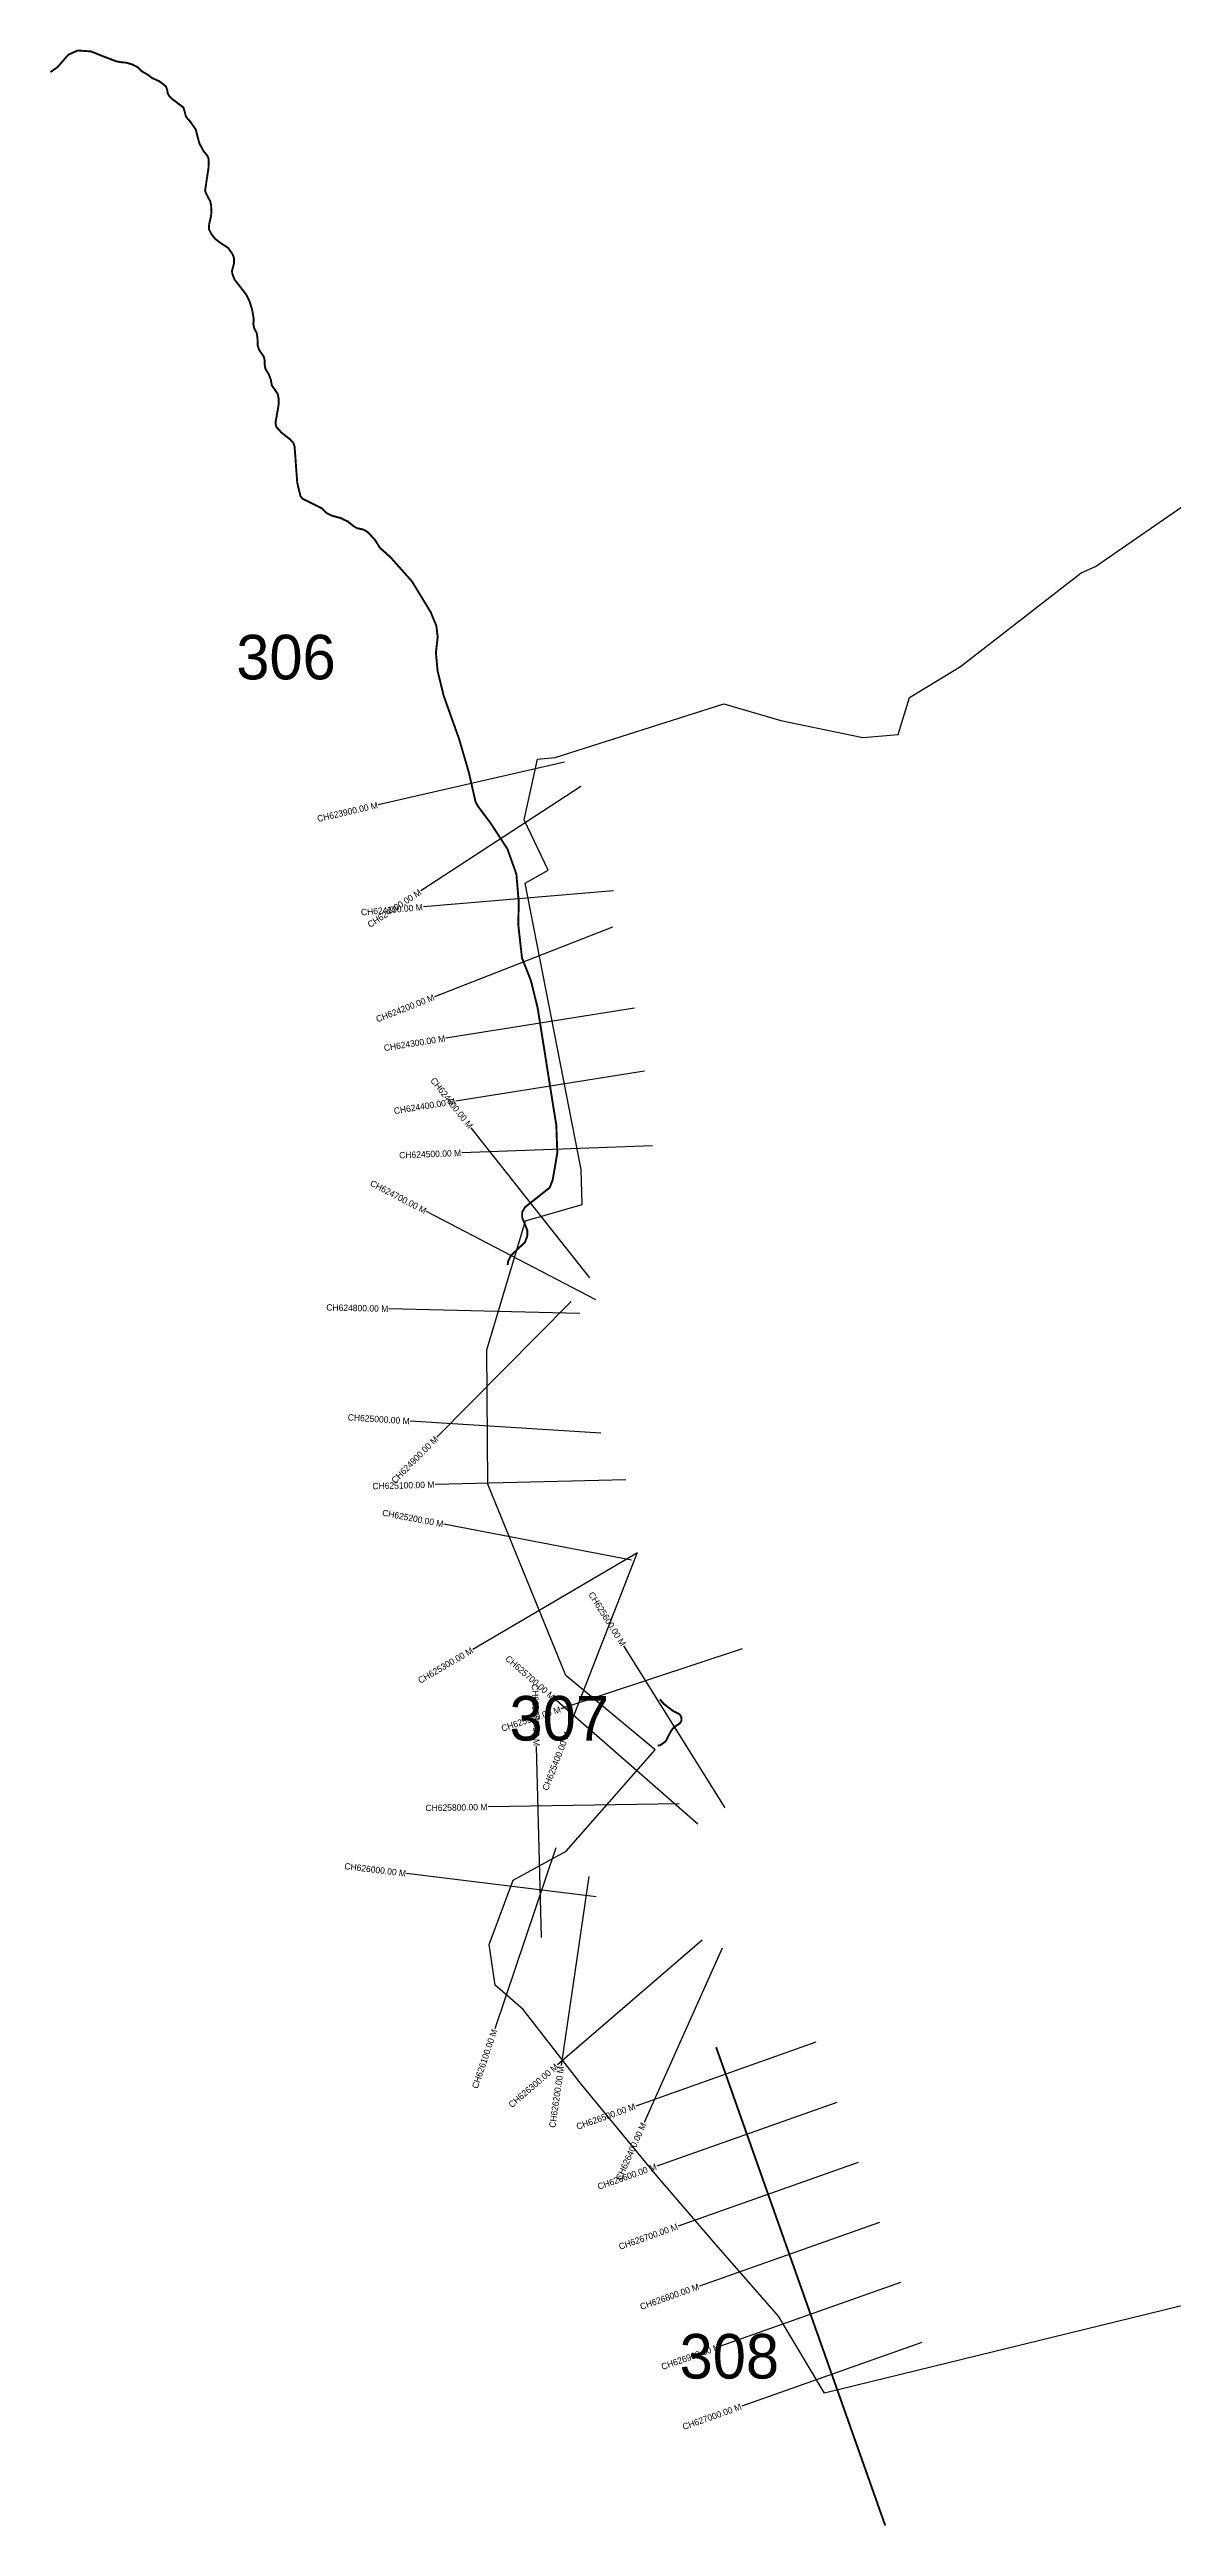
# Model space of a CAD drawing. Header units: metres. Extents: x 324766 to 329094, y 1812718 to 1816644.
# Drawn here: x 324766 to 326531, y 1812718 to 1816608 of the extents above; entities that cross this region are included whole.
import ezdxf
from ezdxf.enums import TextEntityAlignment as Align

# ---------------------------------------------------------------- set-up
doc = ezdxf.new("R2010")
doc.units = ezdxf.units.M
for name, color, linetype in [('CS', 134, 'Continuous'), ('CSMark', 6, 'Continuous'), ('NATURALLY PROTECTED', 3, 'Continuous')]:
    doc.layers.add(name, color=color, linetype=linetype)

msp = doc.modelspace()

# ---------------------------------------------------------------- linework, layer by layer
at = {"color": 6}
for points in [[(325532.2, 1815493.4), (325560, 1815496.1), (325824.7, 1815580.4), (325914.1, 1815554.2), (326042.9, 1815527.5), (326098.5, 1815532.3), (326116.3, 1815590.2), (326196.6, 1815639.2), (326385.9, 1815786.2), (326408.7, 1815796.1), (326679.6, 1815983.8)], [(326706.6, 1813104.4), (325983.1, 1812927.6), (325910.9, 1813048.4), (325809.2, 1813164.9), (325719.5, 1813269), (325601, 1813412.5), (325509.4, 1813530.2), (325465.4, 1813568.6), (325456, 1813632.3), (325493.8, 1813733), (325577, 1813778.6), (325716.8, 1813937.7), (325576.7, 1814054.6), (325454.2, 1814354.9), (325452.4, 1814566.2), (325513.4, 1814768.5), (325602.4, 1814794.3), (325600.8, 1814849.3), (325512.7, 1815298.9), (325548.7, 1815319.5), (325511, 1815398.3), (325532.2, 1815493.4)]]:
    msp.add_lwpolyline(points, dxfattribs=at)
at = {"layer": 'CS'}
for p, q in [((325574.3, 1815489.1), (325282, 1815422)), ((325600, 1815450.7), (325348.9, 1815286.6)), ((325651.7, 1815287.1), (325352.8, 1815261.5)), ((325650, 1815229.7), (325370.5, 1815120.6)), ((325684.3, 1815102.5), (325388, 1815055.3)), ((325700, 1815003.7), (325403.7, 1814956.6)), ((325614.3, 1814679.3), (325428.1, 1814914.6)), ((325712.9, 1814886.6), (325413.1, 1814875.3)), ((325623.5, 1814644.6), (325357.5, 1814783.3)), ((325585.2, 1814642.2), (325374.2, 1814428.9)), ((325598.6, 1814623.3), (325298.7, 1814630.4)), ((325631.7, 1814435), (325332.3, 1814454.1)), ((325671, 1814361.8), (325371.1, 1814354.4)), ((325679.8, 1814235.7), (325385.1, 1814292.1)), ((325689.2, 1814247.4), (325430.4, 1814095.6)), ((325688.2, 1814246.1), (325579.4, 1813966.5)), ((325853.6, 1814096.7), (325568.9, 1814002.1)), ((325826.7, 1813846.9), (325667.8, 1814101.3)), ((325783.9, 1813821.2), (325558, 1814018.7)), ((325538.6, 1813643), (325530.6, 1813942.9)), ((325754.4, 1813853.2), (325454.4, 1813848.2)), ((325561.1, 1813783.9), (325464.9, 1813499.8)), ((325624.2, 1813706.9), (325326.5, 1813743.6)), ((325612.6, 1813738.9), (325569.2, 1813442)), ((325790.6, 1813638.8), (325563.3, 1813443)), ((325822.3, 1813626.4), (325699.4, 1813352.7)), ((325969.1, 1813478.6), (325686.3, 1813378.6)), ((326002.4, 1813384.3), (325719.6, 1813284.3)), ((326035.8, 1813290), (325752.9, 1813190)), ((326069.1, 1813195.8), (325786.3, 1813095.8)), ((326102.4, 1813101.5), (325819.6, 1813001.5)), ((326135.8, 1813007.2), (325852.9, 1812907.2))]:
    msp.add_line(p, q, dxfattribs=at)
at = {"layer": 'NATURALLY PROTECTED', "const_width": 3, "flags": 128}
for points in [[(324767.1, 1816572.6), (324778.1, 1816580.3), (324795, 1816599.8), (324809.8, 1816606.5), (324830.7, 1816605), (324852.5, 1816596.3), (324870.4, 1816589.5), (324879, 1816587.9), (324886.1, 1816587.4), (324895.5, 1816584.6), (324903.9, 1816580.3), (324911.3, 1816573.3), (324919.9, 1816568.5), (324926.7, 1816563.2), (324937.9, 1816558.2), (324945.1, 1816552.9), (324948.5, 1816549.8), (324950.7, 1816543.6), (324951.1, 1816539.2), (324954, 1816534.4), (324958.8, 1816529.8), (324963.1, 1816526.8), (324967.8, 1816523), (324975.8, 1816517.2), (324978.5, 1816508.1), (324979.7, 1816503.1), (324982.8, 1816498.9), (324987, 1816494.4), (324990.3, 1816489.6), (324995.4, 1816482.1), (324997.7, 1816472.9), (325000.8, 1816460.9), (325007.6, 1816448.4), (325013.6, 1816441), (325015.2, 1816437.3), (325015.7, 1816431.7), (325015.2, 1816421.6), (325012.8, 1816405.6), (325009.9, 1816386.6), (325011.9, 1816381.1), (325018, 1816369.6), (325019.3, 1816363.6), (325019.9, 1816354.3), (325019.3, 1816346.7), (325016.4, 1816334.2), (325015.8, 1816326.2), (325019.6, 1816318.6), (325025.7, 1816310.7), (325034.9, 1816303.8), (325046.1, 1816296.5), (325053.1, 1816286.6), (325055.3, 1816280.4), (325055.2, 1816271.7), (325052.2, 1816260.5), (325052.6, 1816256.2), (325056, 1816247), (325067.5, 1816232.2), (325074.7, 1816222.9), (325079.8, 1816212.4), (325083.8, 1816199.6), (325085.8, 1816188.2), (325086.4, 1816184.5), (325085.7, 1816176.7), (325087.1, 1816170.1), (325090.9, 1816163), (325092, 1816156.9), (325092.4, 1816150), (325092.7, 1816142.6), (325094.8, 1816136.3), (325101.8, 1816126.2), (325103.5, 1816120.8), (325103.7, 1816112), (325104.7, 1816106.7), (325110, 1816097.8), (325113.1, 1816089.8), (325114.7, 1816080.7), (325117.9, 1816076.1), (325123.8, 1816067.5), (325125.4, 1816060.2), (325125.3, 1816049.2), (325121.8, 1816029.2), (325120.5, 1816021.9), (325121.8, 1816015.5), (325130.1, 1816006.2), (325143.6, 1815995.7), (325148.9, 1815989.6), (325150.5, 1815984.4), (325151.7, 1815968.7), (325153.3, 1815946.1), (325154.7, 1815927.6), (325157.5, 1815915.9), (325159.8, 1815906.4), (325163.3, 1815902.4), (325174.1, 1815897.1), (325185.5, 1815891.4), (325192.9, 1815887.8), (325200.3, 1815880.5), (325208.9, 1815876), (325222.5, 1815872.3), (325234.4, 1815866.7), (325243.8, 1815859), (325249.3, 1815856.2), (325258.7, 1815854.2), (325265.9, 1815849.8), (325277.3, 1815837.2), (325284.3, 1815825.8), (325295, 1815816.2), (325301.6, 1815810.2), (325317.1, 1815792.8), (325335, 1815772.6), (325351.1, 1815746.2), (325364.2, 1815724.6), (325373.2, 1815703.1), (325375.3, 1815685.3), (325372.5, 1815661), (325375.1, 1815632.5), (325384.5, 1815593.8), (325409, 1815525), (325424.1, 1815473.3), (325434.9, 1815426.1), (325439.3, 1815418.6), (325458.2, 1815393.4), (325484.8, 1815352.7), (325498.9, 1815313.1), (325502.7, 1815268.6), (325501.8, 1815234.6), (325507.7, 1815181.6), (325521.8, 1815145.6), (325532.4, 1815102.4), (325541.5, 1815045.2), (325555.8, 1814954.9), (325561.6, 1814919), (325563.2, 1814875.6), (325556.1, 1814833.6), (325551.3, 1814820.8), (325542.5, 1814813.9), (325532.3, 1814805.7), (325522.7, 1814798.2), (325512.6, 1814790.1), (325508, 1814782.1), (325508, 1814773.7), (325512.2, 1814763.2), (325516.2, 1814753.4), (325515.9, 1814744.6), (325512.6, 1814735.2), (325501.4, 1814724.6), (325490.7, 1814714.5), (325485.8, 1814705), (325485.2, 1814699.3)], [(325724.4, 1814017.3), (325730.4, 1814010.1), (325745.7, 1813998.5), (325755, 1813994), (325758.1, 1813989.3), (325758.3, 1813983.8), (325755.7, 1813979.4), (325746.9, 1813973.9), (325742.1, 1813968), (325737.5, 1813959.1), (325733.2, 1813951), (325724.7, 1813945.1), (325720.7, 1813944.5)], [(325812.7, 1813470.9), (326078.3, 1812719.8)]]:
    msp.add_lwpolyline(points, dxfattribs=at)

# ---------------------------------------------------------------- texts
at = {"char_height": 70, "attachment_point": 1}
for s, insert in [('306', (325058.9, 1815688.9)), ('307', (325488.1, 1814022.5)), ('\\pxt1;308', (325755.3, 1813020.6))]:
    msp.add_mtext_dynamic_manual_height_columns(s, width=95.172, gutter_width=1, heights=[0], dxfattribs=dict(at, insert=insert))
at = {"layer": 'CSMark'}
for s, rotation, p in [('CH623900.00 M', 12.932, (325281, 1815421.7)), ('CH624100.00 M', 4.891, (325351.8, 1815261.4)), ('CH624000.00 M', 33.168, (325348, 1815286)), ('CH624200.00 M', 21.3298, (325369.6, 1815120.2)), ('CH624300.00 M', 9.0377, (325387, 1815055.2)), ('CH624600.00 M', 308.351, (325427.5, 1814915.4)), ('CH624400.00 M', 9.0377, (325402.7, 1814956.4)), ('CH624500.00 M', 2.1499, (325412.1, 1814875.3)), ('CH624700.00 M', 332.4589, (325356.6, 1814783.8)), ('CH624800.00 M', 358.6261, (325297.7, 1814630.5)), ('CH625000.00 M', 356.3601, (325331.3, 1814454.1)), ('CH624900.00 M', 45.3135, (325373.5, 1814428.2)), ('CH625100.00 M', 1.4139, (325370.1, 1814354.4)), ('CH625200.00 M', 349.1759, (325384.1, 1814292.3)), ('CH625600.00 M', 301.9926, (325667.3, 1814102.2)), ('CH625300.00 M', 30.3937, (325429.5, 1814095.1)), ('CH625700.00 M', 318.8484, (325557.2, 1814019.3)), ('CH625900.00 M', 271.5262, (325530.6, 1813943.9)), ('CH625500.00 M', 18.3831, (325568, 1814001.8)), ('CH625400.00 M', 68.7399, (325579, 1813965.6)), ('CH625800.00 M', 0.9531, (325453.4, 1813848.2)), ('CH626000.00 M', 352.9629, (325325.5, 1813743.7)), ('CH626100.00 M', 71.3012, (325464.6, 1813498.8)), ('CH626300.00 M', 40.726, (325562.5, 1813442.4)), ('CH626200.00 M', 81.6945, (325569.1, 1813441)), ('CH626500.00 M', 19.4727, (325685.3, 1813378.3)), ('CH626400.00 M', 65.8276, (325699, 1813351.8)), ('CH626600.00 M', 19.4727, (325718.6, 1813284)), ('CH626700.00 M', 19.4727, (325752, 1813189.7)), ('CH626800.00 M', 19.4727, (325785.3, 1813095.4)), ('CH626900.00 M', 19.4727, (325818.7, 1813001.1)), ('CH627000.00 M', 19.4727, (325852, 1812906.9))]:
    msp.add_text(s, height=10, rotation=rotation, dxfattribs=at).set_placement(p, align=Align.MIDDLE_RIGHT)

doc.saveas('drawing.dxf')
